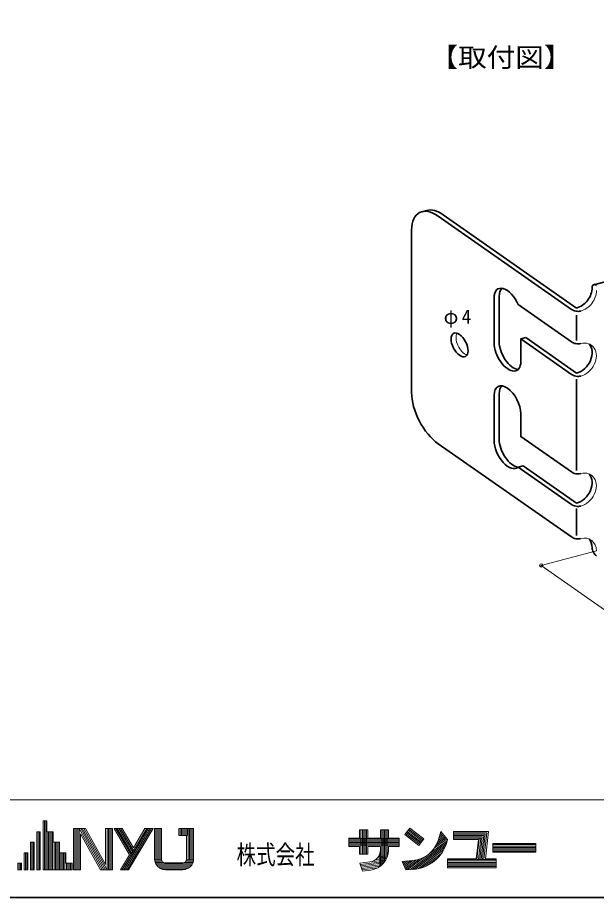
# Model space of a CAD drawing. Units: millimetres on the paper. Extents: x -195 to 195, y -138 to 138.
# Drawn here: x 12.8 to 101.8, y -137.5 to -2.2 of the extents above; entities that cross this region are included whole.
import ezdxf
from ezdxf.enums import TextEntityAlignment as Align

# ---------------------------------------------------------------- set-up
doc = ezdxf.new("R2010")
doc.units = ezdxf.units.MM
doc.header["$PDMODE"] = 32
doc.header["$PDSIZE"] = 0.5
for name, color, linetype, lineweight in [('0-0', 4, 'Continuous', 18), ('0-2_本体', 7, 'Continuous', 35), ('F-0_図面枠', 4, 'Continuous', 18)]:
    doc.layers.add(name, color=color, linetype=linetype, lineweight=lineweight)
doc.styles.add('ＭＳ ゴシック', font='')
doc.styles.get('ＭＳ ゴシック').set_extended_font_data('MS Gothic')

msp = doc.modelspace()

# ---------------------------------------------------------------- linework, layer by layer
at = {"layer": '0-0'}
msp.add_lwpolyline([(101.826, -84.177), (93.343, -86.45), (117.917, -103.657)], dxfattribs=at)
msp.add_point((93.343, -86.45), dxfattribs=at)
at = {"layer": '0-2_本体'}
for p, q in [((74.976, -32.055), (75.749, -31.848)), ((74.976, -32.055), (75.749, -31.848)), ((97.983, -47.072), (77.504, -32.733)), ((98.755, -46.865), (78.254, -32.51)), ((98.755, -46.865), (78.254, -32.51)), ((73.408, -59.865), (73.408, -34.865)), ((73.408, -59.865), (73.408, -34.865)), ((101.421, -43.269), (106.259, -41.972)), ((101.421, -43.269), (106.259, -41.972)), ((86.105, -52.256), (86.105, -45.256)), ((86.878, -52.048), (86.878, -45.048)), ((86.878, -52.048), (86.878, -45.048)), ((89.802, -46.344), (97.983, -52.072)), ((89.802, -46.344), (97.983, -52.072)), ((98.755, -47.984), (98.755, -51.865)), ((90.201, -51.623), (90.974, -51.416)), ((90.201, -51.623), (90.974, -51.416)), ((90.201, -51.623), (90.201, -55.123)), ((90.201, -51.623), (97.983, -57.072)), ((90.201, -51.623), (90.201, -55.123)), ((90.974, -51.416), (98.755, -56.865)), ((90.974, -51.416), (98.755, -56.865)), ((98.755, -57.79), (98.755, -71.865)), ((86.105, -67.256), (86.105, -60.256)), ((86.878, -67.048), (86.878, -60.048)), ((86.878, -67.048), (86.878, -60.048)), ((97.983, -82.072), (77.504, -67.733)), ((97.983, -82.072), (77.504, -67.733)), ((89.781, -71.329), (90.554, -71.122)), ((89.781, -71.329), (90.554, -71.122)), ((89.781, -71.329), (97.983, -77.072)), ((90.554, -71.122), (98.755, -76.865)), ((90.554, -71.122), (98.755, -76.865)), ((98.755, -77.706), (98.755, -81.865))]:
    msp.add_line(p, q, dxfattribs=at)
at = {"layer": '0-2_本体', "color": 4, "lineweight": 18}
for p, q in [((97.983, -47.072), (77.504, -32.733)), ((86.105, -52.256), (86.105, -45.256)), ((98.755, -47.984), (98.755, -51.865)), ((90.201, -51.623), (97.983, -57.072)), ((98.755, -57.79), (98.755, -71.865)), ((86.105, -67.256), (86.105, -60.256)), ((89.781, -71.329), (97.983, -77.072)), ((98.755, -77.706), (98.755, -81.865))]:
    msp.add_line(p, q, dxfattribs=at)
at = {"layer": '0-2_本体'}
msp.add_lwpolyline([(90.201, -63.123), (90.201, -66.623), (97.983, -72.072)], dxfattribs=at)
msp.add_lwpolyline([(90.201, -63.123), (90.201, -66.623), (97.983, -72.072)], dxfattribs=at)
for centre, major_axis, ratio, start_param, end_param in [((77.504, -37.733), (-2.884, 5.54), 0.525, 5.5020269, 7.0643437), ((77.504, -37.733), (-2.884, 5.54), 0.525, 5.5020269, 7.0643437), ((78.276, -37.525), (-2.884, 5.54), 0.525, 5.5074841, 6.1672018), ((78.276, -37.525), (-2.884, 5.54), 0.525, 5.5074841, 6.1672018), ((101.826, -44.177), (-0.461, 0.886), 0.525, 5.485068, 7.0643437), ((101.826, -44.177), (-0.461, 0.886), 0.525, 5.485068, 7.0643437), ((88.153, -46.689), (-1.442, 2.77), 0.525, 4.5662252, 7.0813027), ((88.153, -46.689), (-1.442, 2.77), 0.525, 4.5662252, 7.0813027), ((88.926, -46.482), (-1.442, 2.77), 0.525, 0.126294, 0.7981174), ((88.926, -46.482), (-1.442, 2.77), 0.525, 0.126294, 0.7981174), ((98.755, -44.365), (1.699, 2.214), 0.775, 3.9220159, 5.5027621), ((98.755, -44.365), (1.699, 2.214), 0.775, 3.9220159, 5.5027621), ((98.755, -46.865), (-1.001, 0.176), 0.475, 0.7761641, 2.3654286), ((88.153, -53.689), (-1.442, 2.77), 0.525, 0.7811584, 3.9227511), ((88.926, -53.482), (-1.442, 2.77), 0.525, 0.7811584, 2.7835619), ((88.926, -53.482), (-1.442, 2.77), 0.525, 0.7811584, 2.7835619), ((98.755, -51.865), (-1.001, 0.176), 0.475, 0.7761641, 2.3654286), ((98.755, -51.865), (-1.001, 0.176), 0.475, 0.7761641, 2.3654286), ((98.755, -54.365), (1.699, 2.214), 0.775, 3.9220159, 6.1310895), ((98.755, -54.365), (1.699, 2.214), 0.775, 3.9220159, 6.1310895), ((98.755, -56.865), (-1.001, 0.176), 0.475, 0.7761641, 2.3654286), ((88.153, -61.689), (-1.442, 2.77), 0.525, 3.9227511, 7.0643437), ((88.153, -61.689), (-1.442, 2.77), 0.525, 3.9227511, 7.0643437), ((88.926, -61.482), (-1.442, 2.77), 0.525, 0.126294, 0.7811584), ((88.926, -61.482), (-1.442, 2.77), 0.525, 0.126294, 0.7811584), ((77.504, -62.733), (-2.884, 5.54), 0.525, 0.7811584, 2.3604342), ((77.504, -62.733), (-2.884, 5.54), 0.525, 0.7811584, 2.3604342), ((88.153, -68.689), (-1.442, 2.77), 0.525, 0.7811584, 3.2792769), ((88.926, -68.482), (-1.442, 2.77), 0.525, 0.7811584, 2.7835619), ((88.926, -68.482), (-1.442, 2.77), 0.525, 0.7811584, 2.7835619), ((98.755, -71.865), (-1.001, 0.176), 0.475, 0.7761641, 2.3654286), ((98.755, -71.865), (-1.001, 0.176), 0.475, 0.7761641, 2.3654286), ((98.755, -71.865), (-1.001, 0.176), 0.475, 0.7761641, 2.3654286), ((98.755, -71.865), (-1.001, 0.176), 0.475, 0.7761641, 2.3654286), ((98.755, -74.365), (1.699, 2.214), 0.775, 3.9220159, 6.1310895), ((98.755, -74.365), (1.699, 2.214), 0.775, 3.9220159, 6.1310895), ((98.755, -76.865), (-1.001, 0.176), 0.475, 0.7761641, 2.3654286), ((98.755, -76.865), (-1.001, 0.176), 0.475, 0.7761641, 2.3654286), ((98.755, -81.865), (-1.001, 0.176), 0.475, 0.7761641, 2.3654286), ((98.755, -81.865), (-1.001, 0.176), 0.475, 0.7761641, 2.3654286), ((98.755, -84.365), (1.699, 2.214), 0.775, 5.5027621, 6.1310895), ((98.755, -84.365), (1.699, 2.214), 0.775, 5.5027621, 6.1310895), ((101.826, -84.177), (-0.461, 0.886), 0.525, 0.7811584, 2.3604342), ((101.826, -84.177), (-0.461, 0.886), 0.525, 0.7811584, 2.3604342)]:
    msp.add_ellipse(centre, major_axis=major_axis, ratio=ratio, start_param=start_param, end_param=end_param, dxfattribs=at)
at = {"layer": '0-2_本体', "color": 4, "lineweight": 18}
for centre, major_axis, ratio, start_param, end_param in [((99.411, -44.824), (1.699, 2.214), 0.775, 3.9220159, 5.5027621), ((98.755, -46.865), (-1.001, 0.176), 0.475, 0.7761641, 2.3654286), ((81.553, -52.32), (-0.923, 1.774), 0.525, 0.2679168, 2.6419391), ((81.553, -52.32), (-0.923, 1.774), 0.525, 0.2679168, 2.6419391), ((88.153, -53.689), (-1.442, 2.77), 0.525, 0.7811584, 3.9227511), ((99.411, -54.824), (1.699, 2.214), 0.775, 3.9220159, 7.0636086), ((98.755, -56.865), (-1.001, 0.176), 0.475, 0.7761641, 2.3654286), ((88.153, -68.689), (-1.442, 2.77), 0.525, 0.7811584, 3.2792769), ((99.411, -74.824), (1.699, 2.214), 0.775, 3.9220159, 7.0636086), ((98.755, -76.865), (-1.001, 0.176), 0.475, 0.7761641, 2.3654286), ((99.411, -84.824), (1.699, 2.214), 0.775, 5.5027621, 7.0636086)]:
    msp.add_ellipse(centre, major_axis=major_axis, ratio=ratio, start_param=start_param, end_param=end_param, dxfattribs=at)
at = {"layer": '0-2_本体'}
msp.add_ellipse((80.781, -52.527), major_axis=(-0.923, 1.774), ratio=0.525, dxfattribs=at)
msp.add_ellipse((80.781, -52.527), major_axis=(-0.923, 1.774), ratio=0.525, dxfattribs=at)
at = {"layer": 'F-0_図面枠'}
for p, q in [((-194.75, -122.5), (194.75, -122.5)), ((16.726, -125.729), (17.326, -125.729)), ((16.726, -133.256), (16.726, -125.729)), ((16.937, -133.256), (16.937, -125.729)), ((17.148, -133.256), (17.148, -125.729)), ((17.326, -127.394), (17.326, -125.729)), ((21.422, -126.928), (23.254, -126.928)), ((21.422, -133.256), (21.422, -126.928)), ((21.633, -133.256), (21.633, -126.928)), ((21.844, -133.256), (21.844, -126.928)), ((22.055, -133.256), (22.055, -126.928)), ((22.26, -126.904), (25.828, -133.256)), ((22.266, -133.256), (22.266, -126.928)), ((22.516, -126.928), (26.069, -133.256)), ((22.758, -126.928), (26.312, -133.256)), ((23, -126.928), (26.468, -133.105)), ((23.254, -126.928), (26.352, -132.444)), ((26.352, -132.444), (26.352, -126.928)), ((26.352, -126.928), (27.418, -126.928)), ((26.574, -133.256), (26.574, -126.928)), ((26.785, -133.256), (26.785, -126.928)), ((26.996, -133.256), (26.996, -126.928)), ((27.207, -133.256), (27.207, -126.928)), ((27.418, -133.256), (27.418, -126.928)), ((27.651, -126.928), (28.89, -126.928)), ((27.651, -126.928), (30.028, -130.934)), ((27.896, -126.928), (30.28, -130.945)), ((28.141, -126.928), (30.403, -130.738)), ((28.387, -126.928), (30.526, -130.532)), ((28.632, -126.928), (30.648, -130.325)), ((28.89, -126.928), (30.648, -129.89)), ((28.908, -133.256), (32.664, -126.928)), ((29.153, -133.256), (32.91, -126.928)), ((29.399, -133.256), (33.155, -126.928)), ((29.644, -133.256), (33.4, -126.928)), ((29.889, -133.256), (33.646, -126.928)), ((30.648, -129.89), (32.406, -126.928)), ((32.406, -126.928), (33.646, -126.928)), ((33.879, -131.591), (33.879, -126.928)), ((33.879, -126.928), (34.945, -126.928)), ((34.09, -131.719), (34.09, -126.928)), ((34.301, -131.719), (34.301, -126.928)), ((34.512, -131.719), (34.512, -126.928)), ((34.723, -131.719), (34.723, -126.928)), ((34.945, -131.591), (34.945, -126.928)), ((37.609, -126.928), (39.874, -126.928)), ((37.609, -127.994), (37.609, -126.928)), ((37.82, -127.994), (37.82, -126.928)), ((38.031, -127.994), (38.031, -126.928)), ((38.242, -127.994), (38.242, -126.928)), ((38.453, -127.994), (38.453, -126.928)), ((38.664, -127.994), (38.664, -126.928)), ((38.875, -127.994), (38.875, -126.928)), ((39.03, -131.719), (39.03, -126.928)), ((39.241, -131.719), (39.241, -126.928)), ((39.452, -131.719), (39.452, -126.928)), ((39.663, -131.719), (39.663, -126.928)), ((39.874, -131.591), (39.874, -126.928)), ((65.411, -128.373), (65.411, -127.121)), ((65.411, -127.121), (66.663, -127.121)), ((65.622, -130.845), (65.622, -127.121)), ((65.833, -130.845), (65.833, -127.121)), ((66.043, -130.845), (66.043, -127.121)), ((66.254, -130.845), (66.254, -127.121)), ((66.465, -130.845), (66.465, -127.121)), ((66.663, -128.373), (66.663, -127.121)), ((68.608, -127.121), (69.86, -127.121)), ((68.608, -128.373), (68.608, -127.121)), ((68.819, -132.531), (68.819, -127.121)), ((69.03, -132.324), (69.03, -127.121)), ((69.241, -132.072), (69.241, -127.121)), ((69.452, -131.751), (69.452, -127.121)), ((69.663, -131.301), (69.663, -127.121)), ((69.86, -128.373), (69.86, -127.121)), ((72.359, -127.85), (73.123, -126.857)), ((72.874, -127.181), (75.016, -128.829)), ((73.003, -127.014), (75.145, -128.662)), ((73.123, -126.857), (75.265, -128.505)), ((15.76, -127.394), (16.305, -127.394)), ((15.76, -133.256), (15.76, -127.394)), ((15.971, -133.256), (15.971, -127.394)), ((16.182, -133.256), (16.182, -127.394)), ((16.305, -133.256), (16.305, -127.394)), ((17.326, -127.394), (18.292, -127.394)), ((17.359, -133.256), (17.359, -127.394)), ((17.57, -133.256), (17.57, -127.394)), ((17.781, -133.256), (17.781, -127.394)), ((17.992, -133.256), (17.992, -127.394)), ((18.203, -133.256), (18.203, -127.394)), ((18.292, -129.015), (18.292, -127.394)), ((22.488, -133.256), (22.488, -127.741)), ((22.488, -127.741), (25.586, -133.256)), ((37.609, -127.994), (38.808, -127.994)), ((38.808, -131.591), (38.808, -127.994)), ((63.73, -128.373), (65.411, -128.373)), ((63.73, -129.691), (63.73, -128.373)), ((63.73, -128.426), (71.475, -128.426)), ((66.663, -128.373), (68.608, -128.373)), ((69.86, -128.373), (71.475, -128.373)), ((71.475, -129.691), (71.475, -128.373)), ((72.359, -127.85), (74.502, -129.498)), ((72.488, -127.683), (74.63, -129.33)), ((72.617, -127.515), (74.759, -129.163)), ((72.745, -127.348), (74.888, -128.996)), ((74.502, -129.498), (75.265, -128.505)), ((76.895, -129.953), (78.884, -128.496)), ((77.18, -129.484), (78.746, -128.336)), ((77.362, -129.088), (78.608, -128.175)), ((77.487, -128.735), (78.47, -128.014)), ((77.517, -128.636), (77.902, -127.351)), ((77.588, -128.4), (78.333, -127.854)), ((77.688, -128.065), (78.195, -127.693)), ((77.789, -127.729), (78.057, -127.533)), ((77.902, -127.351), (78.952, -128.577)), ((79.838, -128.604), (79.838, -127.351)), ((79.838, -127.351), (85.208, -127.351)), ((79.838, -127.562), (84.973, -127.562)), ((79.838, -127.773), (84.738, -127.773)), ((79.838, -127.984), (84.503, -127.984)), ((79.838, -128.195), (84.268, -128.195)), ((79.838, -128.406), (84.032, -128.406)), ((83.463, -131.689), (83.809, -128.512)), ((83.675, -131.689), (84.032, -128.406)), ((83.888, -131.689), (84.268, -128.195)), ((84.1, -131.689), (84.503, -127.984)), ((84.312, -131.689), (84.738, -127.773)), ((84.524, -131.689), (84.973, -127.562)), ((84.749, -131.57), (85.208, -127.351)), ((14.795, -133.256), (14.795, -129.015)), ((14.795, -129.015), (15.338, -129.015)), ((15.006, -133.256), (15.006, -129.015)), ((15.216, -133.256), (15.216, -129.015)), ((15.338, -133.256), (15.338, -129.015)), ((18.292, -129.015), (19.258, -129.015)), ((18.414, -133.256), (18.414, -129.015)), ((18.625, -133.256), (18.625, -129.015)), ((18.836, -133.256), (18.836, -129.015)), ((19.047, -133.256), (19.047, -129.015)), ((19.258, -130.636), (19.258, -129.015)), ((63.73, -128.637), (71.475, -128.637)), ((63.73, -128.848), (71.475, -128.848)), ((63.73, -129.059), (71.475, -129.059)), ((63.73, -129.27), (71.475, -129.27)), ((63.73, -129.48), (71.475, -129.48)), ((63.73, -129.691), (65.411, -129.691)), ((65.411, -130.845), (65.411, -129.691)), ((66.663, -129.691), (68.608, -129.691)), ((66.663, -130.845), (66.663, -129.691)), ((68.608, -130.22), (68.608, -129.691)), ((69.86, -129.691), (71.475, -129.691)), ((69.86, -130.215), (69.86, -129.691)), ((73.132, -133.235), (78.801, -129.079)), ((73.533, -133.203), (78.687, -129.425)), ((73.939, -133.167), (78.536, -129.797)), ((76.271, -130.673), (78.902, -128.744)), ((78.798, -129.092), (78.952, -128.577)), ((79.838, -128.604), (83.679, -128.604)), ((83.357, -131.57), (83.679, -128.604)), ((85.903, -130.548), (85.903, -129.23)), ((85.903, -129.23), (92.495, -129.23)), ((85.903, -129.388), (92.495, -129.388)), ((85.903, -129.599), (92.495, -129.599)), ((85.903, -129.81), (92.495, -129.81)), ((92.495, -130.548), (92.495, -129.23)), ((13.829, -130.636), (14.373, -130.636)), ((13.829, -133.256), (13.829, -130.636)), ((14.04, -133.256), (14.04, -130.636)), ((14.251, -133.256), (14.251, -130.636)), ((14.373, -133.256), (14.373, -130.636)), ((19.258, -130.636), (20.223, -130.636)), ((19.258, -133.256), (19.258, -130.636)), ((19.469, -133.256), (19.469, -130.636)), ((19.679, -133.256), (19.679, -130.636)), ((19.89, -133.256), (19.89, -130.636)), ((20.101, -133.256), (20.101, -130.636)), ((20.223, -132.257), (20.223, -130.636)), ((28.65, -133.256), (30.028, -130.934)), ((65.411, -130.845), (66.663, -130.845)), ((68.29, -131.248), (69.298, -131.123)), ((68.502, -132.62), (68.502, -130.827)), ((68.608, -132.62), (68.608, -130.223)), ((74.393, -133.096), (78.332, -130.209)), ((74.932, -132.962), (78.042, -130.683)), ((85.903, -130.021), (92.495, -130.021)), ((85.903, -130.232), (92.495, -130.232)), ((85.903, -130.443), (92.495, -130.443)), ((85.903, -130.548), (92.495, -130.548)), ((12.863, -133.256), (12.863, -132.257)), ((12.863, -132.257), (13.407, -132.257)), ((13.039, -133.256), (13.039, -132.257)), ((13.25, -133.256), (13.25, -132.257)), ((13.407, -133.256), (13.407, -132.257)), ((20.223, -132.257), (21.189, -132.257)), ((20.312, -133.256), (20.312, -132.257)), ((20.523, -133.256), (20.523, -132.257)), ((20.734, -133.256), (20.734, -132.257)), ((20.945, -133.256), (20.945, -132.257)), ((21.156, -133.256), (21.156, -132.257)), ((21.189, -133.256), (21.189, -132.257)), ((33.879, -131.613), (33.901, -131.613)), ((33.884, -131.719), (34.958, -131.719)), ((33.914, -131.93), (35.049, -131.93)), ((33.972, -132.141), (35.305, -132.141)), ((34.063, -132.351), (39.69, -132.351)), ((34.192, -132.562), (39.561, -132.562)), ((35.544, -132.191), (38.209, -132.191)), ((38.448, -132.141), (39.781, -132.141)), ((38.703, -131.93), (39.839, -131.93)), ((38.794, -131.719), (39.869, -131.719)), ((65.462, -132.238), (66.986, -132.048)), ((65.462, -132.238), (65.872, -133.449)), ((65.531, -132.442), (69.313, -131.971)), ((65.6, -132.646), (69.134, -132.206)), ((65.669, -132.85), (68.91, -132.446)), ((66.993, -132.047), (69.376, -131.751)), ((67.811, -131.733), (69.35, -131.541)), ((68.101, -131.484), (69.324, -131.332)), ((71.97, -131.966), (73.555, -131.837)), ((71.97, -131.966), (72.53, -133.284)), ((72.064, -132.187), (72.415, -131.93)), ((72.148, -132.387), (72.816, -131.897)), ((72.233, -132.586), (73.217, -131.865)), ((72.318, -132.785), (73.619, -131.832)), ((72.403, -132.985), (74.05, -131.777)), ((72.487, -133.184), (74.584, -131.648)), ((72.73, -133.268), (75.458, -131.269)), ((75.664, -132.687), (77.559, -131.298)), ((78.949, -132.954), (78.949, -131.57)), ((78.949, -131.57), (83.357, -131.57)), ((78.949, -131.689), (86.397, -131.689)), ((78.949, -131.9), (86.397, -131.9)), ((78.949, -132.111), (86.397, -132.111)), ((78.949, -132.322), (86.397, -132.322)), ((78.949, -132.533), (86.397, -132.533)), ((84.749, -131.57), (86.397, -131.57)), ((86.397, -132.954), (86.397, -131.57)), ((12.863, -133.256), (13.407, -133.256)), ((13.829, -133.256), (14.373, -133.256)), ((14.795, -133.256), (15.338, -133.256)), ((15.76, -133.256), (16.305, -133.256)), ((16.726, -133.256), (21.189, -133.256)), ((21.422, -133.256), (22.488, -133.256)), ((25.586, -133.256), (27.418, -133.256)), ((28.65, -133.256), (29.889, -133.256)), ((34.372, -132.773), (39.381, -132.773)), ((34.632, -132.984), (39.121, -132.984)), ((35.097, -133.195), (38.655, -133.195)), ((35.544, -133.256), (38.209, -133.256)), ((65.738, -133.054), (68.617, -132.695)), ((65.807, -133.258), (68.197, -132.96)), ((65.872, -133.449), (67.154, -133.289)), ((72.53, -133.284), (73.846, -133.178)), ((78.949, -132.744), (86.397, -132.744)), ((78.949, -132.954), (86.397, -132.954))]:
    msp.add_line(p, q, dxfattribs=at)
at = {"layer": 'F-0_図面枠', "color": 7, "lineweight": 35}
msp.add_lwpolyline([(-194.75, 137.5), (-194.75, -137.5), (194.75, -137.5)], dxfattribs=at)
at = {"layer": 'F-0_図面枠'}
for centre, radius, start, end in [((73.281, -127.446), 4.4, 273.5696, 344.30289), ((73.277, -127.442), 5.762, 273.9684, 344.73839), ((66.757, -130.211), 1.851, 277.12369, 0.28418), ((66.757, -130.211), 3.103, 277.45369, 359.92859), ((35.544, -131.591), 1.665, 179.99979, 270.00009), ((35.544, -131.591), 0.6, 179.99979, 270.00009), ((38.209, -131.591), 0.6, 270.00009, 0), ((38.209, -131.591), 1.665, 270.00009, 0)]:
    msp.add_arc(centre, radius, start, end, dxfattribs=at)

# ---------------------------------------------------------------- texts
at = {"layer": '0-0', "color": 7, "style": 'ＭＳ ゴシック', "width": 1.1}
msp.add_text('【取付図】', height=2.933, dxfattribs=at).set_placement((76.153, -10.649), align=Align.BOTTOM_LEFT)
at = {"layer": '0-0', "color": 7, "insert": (78.33, -49.882), "char_height": 2.199, "attachment_point": 7, "style": 'ＭＳ ゴシック'}
msp.add_mtext('\\T1.22;φ4', dxfattribs=at)
at = {"layer": 'F-0_図面枠', "color": 7, "style": 'ＭＳ ゴシック', "width": 0.75}
msp.add_text('株式会社', height=2.933, dxfattribs=at).set_placement((46.49, -133.275), align=Align.BOTTOM_LEFT)

doc.saveas('drawing.dxf')
